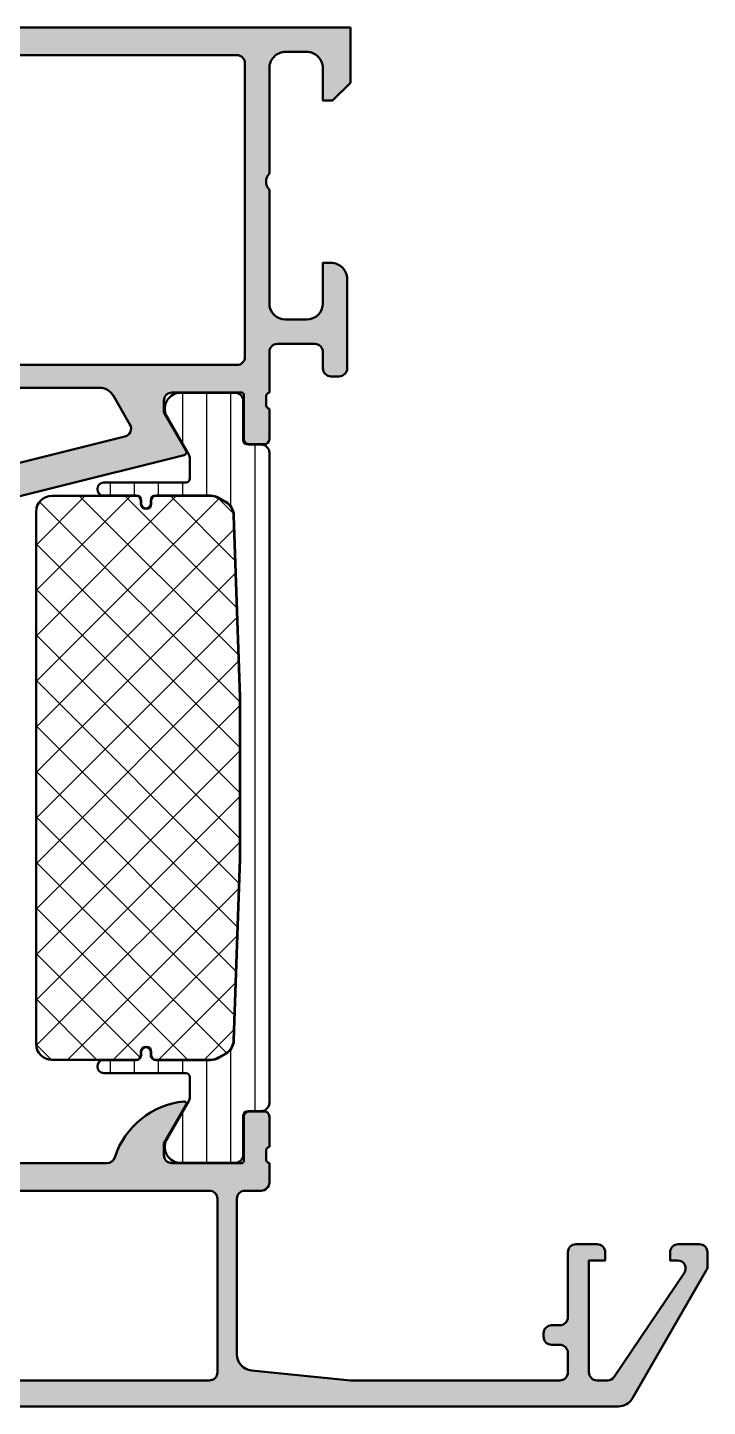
# Model space of a CAD drawing. Extents: x -30 to 68, y 10 to 95.
# Drawn here: x 26.1 to 68, y 10 to 95 of the extents above; entities that cross this region are included whole.
import ezdxf

# ---------------------------------------------------------------- set-up
doc = ezdxf.new("R2010")
doc.units = 0
for name, color, linetype, lineweight in [('0S-Alu contour', 7, 'Continuous', 50), ('0S-Alu hatch', 252, 'Continuous', 25), ('0S-Plastic contour', 254, 'Continuous', 50), ('0S-Plastic hatch', 253, 'Continuous', 25), ('0S-PT contour', 91, 'Continuous', 50), ('0S-PT hatch', 103, 'Continuous', 25)]:
    doc.layers.add(name, color=color, linetype=linetype, lineweight=lineweight)

# ---------------------------------------------------------------- blocks, each defined once
blk = doc.blocks.new('346290__CD747B6B_BD5D_45B5_9A73_BBA1E275E887_')
at = {"layer": '0S-Alu hatch'}
h = blk.add_hatch(color=256, dxfattribs=at)
edge = h.paths.add_edge_path()
edge.add_line((45.9999389562151, 91.59961700631891), (46, 95.00000000000122))
edge.add_line((46, 95.00000000000122), (-28.50006049447922, 94.9995193500689))
edge.add_arc((-28.50014468594779, 93.4996035415375), 1.499915810894293, 89.9967839422801, 180.0032160576674)
edge.add_line((-30.00006049447922, 93.4995193500689), (-30.00006049447922, 90.49951935006891))
edge.add_line((-30.00006049447922, 90.49951935006891), (-28.00006049447921, 90.49951935006891))
edge.add_arc((-28.00019218588429, 90.99965103436794), 0.5001317016370944, 270.0150867496928, 359.9884102004696)
edge.add_line((-27.5000604944792, 90.99954986764727), (-27.50006049447922, 91.49951935006891))
edge.add_line((-27.50006049447922, 91.49951935006891), (-28.50006049447922, 91.49951935006891))
edge.add_line((-28.50006049447922, 91.49951935006891), (-28.50006049447922, 92.4995193500689))
edge.add_ellipse((-27.50016687570022, 92.49962573128991), major_axis=(-0.999893624438082, 0), ratio=1, start_angle=-90.00609584344312, end_angle=0.006095843452101235, ccw=False)
edge.add_line((-27.50006049447922, 93.4995193500689), (-23.50006049447921, 93.4995193500689))
edge.add_ellipse((-23.49993758323882, 92.4996422645947), major_axis=(-0.9998770930287255, 0), ratio=1, start_angle=179.9947053940628, end_angle=270.00704316100075, ccw=False)
edge.add_line((-22.50006049447922, 92.49954986764627), (-22.5000604944792, 91.49951935006891))
edge.add_line((-22.5000604944792, 91.49951935006891), (-23.5000604944792, 91.49951935006891))
edge.add_line((-23.5000604944792, 91.49951935006891), (-23.5000604944792, 90.9995193500689))
edge.add_arc((-22.99994577600802, 90.9996340685401), 0.5001147316284899, 180.0131427528032, 269.9868572472002)
edge.add_line((-23.00006049447921, 90.49951935006894), (-20.2000116663542, 90.49951935006891))
edge.add_arc((-20.2000116663542, 90.9995193500689), 0.5, 270, 450)
edge.add_line((-20.2000116663542, 91.49951935006891), (-20.5000604944792, 91.49951935006891))
edge.add_ellipse((-20.49993551851439, 91.99964432603373), major_axis=(-0.5001249915799117, 0), ratio=1, start_angle=0.014317611649119044, end_angle=89.98568238836452, ccw=False)
edge.add_line((-21.00006049447921, 91.99951935006881), (-21.0000604944792, 92.4995193500689))
edge.add_ellipse((-20.50016351213969, 92.49965287808897), major_axis=(-0.4998970001729134, 0), ratio=1, start_angle=-90.01180738672741, end_angle=0.01530433687241839, ccw=False)
edge.add_line((-20.50006049447917, 92.99954986764703), (-9.20010321908859, 92.99951935006891))
edge.add_ellipse((-9.199811314025993, 92.4998112551315), major_axis=(-0.4997081801957509, 0), ratio=1, start_angle=179.966530607846, end_angle=270.03346939217585, ccw=False)
edge.add_line((-8.700103219088575, 92.49951935006908), (-8.70007270151045, 91.99954986764703))
edge.add_ellipse((-9.20003050512652, 91.9995076712631), major_axis=(-0.499957805396755, 0), ratio=1, start_angle=89.99516424248878, end_angle=180.0048357574281, ccw=False)
edge.add_line((-9.20007270151045, 91.49954986764702), (-9.50012152963545, 91.49951935006891))
edge.add_arc((-9.500262867123439, 90.99972170173474), 0.4997976683185388, 89.98379736007189, 180.0231971805346)
edge.add_line((-10.0000604944792, 90.99951935006897), (-10.0000604944792, 86.49951935006894))
edge.add_arc((-9.50007083093999, 86.49950901360812), 0.4999896636460552, 179.9988155042154, 270.0011844956447)
edge.add_line((-9.50006049447919, 85.9995193500689), (-8.70007270151045, 85.9995193500689))
edge.add_arc((-8.700093022345499, 86.49953967090397), 0.5000203212479823, 270.0023285015334, 359.9976714983276)
edge.add_line((-8.200072701510434, 86.49951935006771), (-8.20007270151045, 88.4995193500689))
edge.add_ellipse((-7.700223043924907, 88.49966968423853), major_axis=(-0.4998496801927024, 0), ratio=1, start_angle=-90.01373504423361, end_angle=0.017232207833387747, ccw=False)
edge.add_line((-7.700103219088589, 88.99951935006891), (-7.20007270151045, 88.99951935006891))
edge.add_arc((-7.200093028747218, 89.49953967699633), 0.5000203273406206, 270.0023292350583, 360.001167715177)
edge.add_line((-6.700072701510443, 89.49954986764791), (-6.70010321908856, 92.49951935006892))
edge.add_ellipse((-6.200123518688414, 92.49957016724689), major_axis=(-0.4999797029826369, 0), ratio=1, start_angle=-90.00582345605739, end_angle=0.00582345611189794, ccw=False)
edge.add_line((-6.200072701510435, 92.99954986764703), (-4.500060494479185, 92.99951935006891))
edge.add_ellipse((-4.499953956199746, 91.49962589020551), major_axis=(-1.499893463647137, 0), ratio=1, start_angle=179.9970959459508, end_angle=270.0040697515667, ccw=False)
edge.add_line((-3.000060494479221, 91.49954986764814), (-3.000060494479214, 65.49941253854547))
edge.add_ellipse((-3.500087204398596, 65.49956133321724), major_axis=(-0.5000267320580533, 0), ratio=1, start_angle=90.01005430752372, end_angle=179.9829502978733, ccw=False)
edge.add_line((-3.499999459322936, 64.99953460885799), (-7.700072701510435, 64.99953460885797))
edge.add_ellipse((-7.699957983039269, 65.49964932732917), major_axis=(-0.5001147316285041, 0), ratio=1, start_angle=0.013142752858698259, end_angle=89.98685724720349, ccw=False)
edge.add_line((-8.200072701510464, 65.49953460885794), (-8.20007270151045, 67.49953460885797))
edge.add_arc((-8.699968028215878, 67.49963928215254), 0.4998953376642202, 359.9880028125888, 450.01199718741)
edge.add_line((-8.700072701510464, 67.99953460885797), (-9.500060494479184, 67.99953460885797))
edge.add_arc((-9.500070706575457, 67.49954482095421), 0.4999897880080324, 89.99882975606629, 180.0011702437148)
edge.add_line((-10.0000604944792, 67.49953460885988), (-10.0000604944792, 63.69954681588922))
edge.add_arc((-9.499976420604668, 63.69963088976376), 0.5000840809417604, 180.009632536539, 269.9903674634257)
edge.add_line((-9.500060494479184, 63.19954681588923), (-2.499999459322964, 63.19954681588922))
edge.add_ellipse((-2.500036411010825, 62.69950986284079), major_axis=(-0.5000369544137485, 0), ratio=1, start_angle=180.0059825937153, end_angle=269.9957659614084, ccw=False)
edge.add_line((-1.999999459322951, 62.6995620746784), (-1.999556954440123, 62.49911117746147))
edge.add_ellipse((-2.078393400983173, 62.23159058546835), major_axis=(-0.2788950563274364, 0), ratio=1, start_angle=178.8354106259004, end_angle=253.5801235805065, ccw=False)
edge.add_line((-1.799555954440124, 62.22592217746997), (-1.799555954440108, 61.77232817746999))
edge.add_ellipse((-2.078424050083256, 61.76666751799293), major_axis=(-0.2789255417371291, 0), ratio=1, start_angle=106.4245945553547, end_angle=181.1628700728853, ccw=False)
edge.add_line((-1.999556954440095, 61.49912417747001), (-1.999556954440123, 59.61911317746147))
edge.add_arc((-1.699556954440112, 59.61911317746148), 0.3000000000000114, 180, 270)
edge.add_line((-1.699556954440112, 59.31911317746147), (-0.7195826353973587, 59.31911317746146))
edge.add_arc((-0.7195826353973587, 59.61911317746147), 0.3000000000000114, 270, 360)
edge.add_line((-0.4195826353973473, 59.61911317746147), (-0.4195826353973473, 62.37911100410762))
edge.add_ellipse((-0.299582635397357, 62.37911100410762), major_axis=(-0.1199999999999903, 0), ratio=1, start_angle=269.99990065165116, end_angle=360, ccw=False)
edge.add_line((-0.2995824273226617, 62.49911100410743), (4.000435416165338, 62.49910354806696))
edge.add_ellipse((4.000450853258527, 61.99911898533751), major_axis=(-0.4999845629677632, 0), ratio=1, start_angle=179.9991052558096, end_angle=270.0017690151924, ccw=False)
edge.add_line((4.500435416165325, 61.99911117746253), (4.500435416165331, 61.29910659982478))
edge.add_line((4.500435416165331, 61.29910659982478), (3.112190787259066, 58.89458847238335))
edge.add_arc((3.236036736045633, 58.83667994464234), 0.1367158243071247, 154.9399071397959, 275.5867734514891)
edge.add_arc((2.762580692078813, 63.67686303497844), 4.999999999999949, 275.586773451492, 342.2389949764135)
edge.add_ellipse((8.000435767053318, 61.99910319717891), major_axis=(-0.5000003508881764, 0), ratio=1, start_angle=270.00004020877486, end_angle=342.23899497641366, ccw=False)
edge.add_line((8.000435416165317, 62.49910354806697), (11.05096871084296, 62.49910354806695))
edge.add_arc((11.05097152947758, 62.99912445844403), 0.5000209103850187, 269.9996770217717, 283.9989856257524)
edge.add_line((11.17192894643876, 62.51395416452204), (35.74101037852976, 68.63971246508027))
edge.add_arc((35.69262601208562, 68.83377161349591), 0.200000000000019, 283.9999962574845, 389.9999122478533)
edge.add_line((35.86583124599871, 68.93377134822116), (34.49996906942461, 71.29952240182674))
edge.add_line((34.49996906942461, 71.29952240182674), (34.49996906942461, 71.99953460885797))
edge.add_ellipse((34.999459840465, 71.9996127712071), major_axis=(-0.4994907771559735, 0), ratio=1, start_angle=-89.99802710034322, end_angle=0.008965876750096413, ccw=False)
edge.add_line((34.99944264120197, 72.49910354806696), (39.29993398398813, 72.49911100492524))
edge.add_ellipse((39.29993419206272, 72.37911100492542), major_axis=(-0.1200000000000002, 0), ratio=1, start_angle=180, end_angle=270.0000993483013, ccw=False)
edge.add_line((39.41993419206273, 72.37911100492542), (39.41993419206273, 69.61955186764705))
edge.add_arc((39.71993419206274, 69.61955186764705), 0.3000000000000114, 180, 270)
edge.add_line((39.71993419206274, 69.31955186764704), (40.69990851110552, 69.31955186764704))
edge.add_arc((40.69990851110552, 69.61955186764703), 0.2999999999999971, 270, 360)
edge.add_line((40.99990851110551, 69.61955186764703), (40.99990851110551, 71.49956286765554))
edge.add_ellipse((41.07877560674868, 71.76710620817849), major_axis=(-0.2789255417371579, 0), ratio=1, start_angle=-1.1628700728862214, end_angle=73.57540544464553, ccw=False)
edge.add_line((40.79990751110551, 71.77276686765555), (40.79990751110551, 72.22636086765554))
edge.add_ellipse((41.07874495764856, 72.23202927565393), major_axis=(-0.2788950563274381, 0), ratio=1, start_angle=-73.58012358050632, end_angle=1.1645893740997053, ccw=False)
edge.add_line((40.99990851110551, 72.49954986764705), (41.00010687536332, 74.99954986764703))
edge.add_ellipse((41.50020139576653, 74.99945534724384), major_axis=(-0.5000945293356271, 0), ratio=1, start_angle=270.0108291930735, end_angle=359.98917080694326, ccw=False)
edge.add_line((41.50010687536334, 75.49954986764705), (43.80042273229692, 75.49954986764703))
edge.add_ellipse((43.80038812773956, 74.9995001232405), major_axis=(-0.5000497456038951, 0), ratio=1, start_angle=180.0043884560907, end_angle=269.99603500430214, ccw=False)
edge.add_line((44.3004378718767, 74.99953842355455), (44.30042261308763, 73.99953842355524))
edge.add_arc((44.8004451360694, 73.999560946537), 0.5000225234890349, 180.0025808273899, 269.9974191726639)
edge.add_line((44.80042261308764, 73.49953842355522), (45.30042267269227, 73.49953842355524))
edge.add_arc((45.30045017754568, 73.99912180399384), 0.499583381195756, 269.9968455475574, 360.0009687573594)
edge.add_line((45.80003355867003, 73.99913025094915), (45.80003355867002, 79.49948883249078))
edge.add_arc((44.80030034392777, 79.4997556033371), 0.999733250335087, 359.9847110779023, 450.0117943199854)
edge.add_line((44.80009454912279, 80.49948883249078), (44.2999267024431, 80.49951935006891))
edge.add_line((44.2999267024431, 80.49951935006891), (44.2999267024431, 77.99951935006891))
edge.add_ellipse((43.29975743586522, 77.99968861662661), major_axis=(-1.000169280901044, 0), ratio=1, start_angle=90.0097034481525, end_angle=179.9903033819906, ccw=False)
edge.add_line((43.29992682165239, 76.99951935006891), (41.99990851110553, 76.99951935006891))
edge.add_ellipse((42.00010133887339, 77.99968165483969), major_axis=(-1.000162323359039, 0), ratio=1, start_angle=0.009297869138720216, end_angle=89.98895357575287, ccw=False)
edge.add_line((40.99993902868363, 77.99951935006894), (40.99993902868364, 84.9995193500689))
edge.add_ellipse((41.52491504399701, 85.49951935006891), major_axis=(-0.7249826319673439, 0), ratio=1, start_angle=-43.604126230005704, end_angle=43.604126230005704, ccw=False)
edge.add_line((40.99993902868364, 85.9995193500689), (40.99990851110551, 92.4995193500689))
edge.add_ellipse((41.99981501026124, 92.49961285423227), major_axis=(-0.9999065035276506, 0), ratio=1, start_angle=-90.00710639662651, end_angle=0.00535789486758631, ccw=False)
edge.add_line((41.99993902868364, 93.49951935006892), (43.29992682165239, 93.4995193500689))
edge.add_ellipse((43.30008400181688, 92.49967664942396), major_axis=(-0.999842712999693, 0), ratio=1, start_angle=179.9909859930412, end_angle=270.0090071767975, ccw=False)
edge.add_line((44.29992670244309, 92.49951935006942), (44.2999267024431, 90.49954986764703))
edge.add_line((44.2999267024431, 90.49954986764703), (44.89996332353685, 90.49951935006891))
edge.add_line((44.89996332353685, 90.49951935006891), (45.9999389562151, 91.59961700631891))
edge = h.paths.add_edge_path()
edge.add_line((38.99983984655475, 74.19967651559625), (-0.9001840906705922, 74.19967651559625))
edge.add_ellipse((-0.9001574106402755, 74.69970319562658), major_axis=(-0.5000266807421169, 0), ratio=1, start_angle=0.0030571432409942645, end_angle=89.99694285686343, ccw=False)
edge.add_line((-1.400184090670606, 74.69967651559627), (-1.400184090670616, 92.7995529194047))
edge.add_ellipse((-0.9003190677961754, 92.79965738625975), major_axis=(-0.4998650337907118, 0), ratio=1, start_angle=-90.01547141567482, end_angle=0.011974252112793238, ccw=False)
edge.add_line((-0.900184090670621, 93.29952240182672), (38.99990088171099, 93.29955291940486))
edge.add_ellipse((39.00001017422722, 92.79966221192109), major_axis=(-0.4998907194312373, 0), ratio=1, start_angle=179.9874732622198, end_angle=270.0125267377815, ccw=False)
edge.add_line((39.49990088171098, 92.79955291940485), (39.49990088171098, 74.69967651559674))
edge.add_ellipse((38.99984732756349, 74.69973007255584), major_axis=(-0.5000535570155396, 0), ratio=1, start_angle=89.99914283136059, end_angle=179.9938634818548, ccw=False)
edge = h.paths.add_edge_path()
edge.add_ellipse((31.97819796478487, 70.2780679185863), major_axis=(-0.4999953004298661, 0), ratio=1, start_angle=103.99922321442028, end_angle=210.0003937331823, ccw=False)
edge.add_line((32.09915119833086, 69.79292297555719), (10.92794472402666, 64.51435089303766))
edge.add_ellipse((10.80700625715038, 64.99923846103921), major_axis=(-0.4997419998087467, 0), ratio=1, start_angle=89.9970668428852, end_angle=104.0047187884181, ccw=False)
edge.add_line((10.80698067373369, 64.49949646188531), (0.099915091458314, 64.49949646188531))
edge.add_ellipse((0.1001175221340702, 65.99969889256109), major_axis=(-1.50020244433332, 0), ratio=1, start_angle=0.007731238869496337, end_angle=89.9922687611637, ccw=False)
edge.add_line((-1.4000849085417, 65.9994964618853), (-1.400084908541685, 72.29923248483495))
edge.add_ellipse((-0.900092057022519, 72.29923963331537), major_axis=(-0.4999928515702684, 0), ratio=1, start_angle=-90.00081916727481, end_angle=0.0008191672279167506, ccw=False)
edge.add_line((-0.9000849085416863, 72.79923248483453), (30.52259785360431, 72.79923248483453))
edge.add_ellipse((30.52259976074592, 71.79923158225722), major_axis=(-1.00000090257913, 0), ratio=1, start_angle=210.0000298569346, end_angle=270.0001092710665, ccw=False)
edge.add_line((31.38862568563555, 72.29923248483453), (32.41120487875079, 70.52806854440485))
at = {"layer": '0S-Alu contour', "color": 7}
for points in [[(45.9999389562151, 91.59961700631891), (46, 95.00000000000122), (-28.50006049447922, 94.9995193500689)], [(-0.900184090670621, 93.29952240182672), (38.99990088171099, 93.29955291940486)], [(39.49990088171098, 92.79955291940485), (39.49990088171098, 74.69967651559674)], [(41.99993902868364, 93.49951935006892), (43.29992682165239, 93.4995193500689)], [(40.99993902868364, 85.9995193500689), (40.99990851110551, 92.4995193500689)], [(44.29992670244309, 92.49951935006942), (44.2999267024431, 90.49954986764703), (44.89996332353685, 90.49951935006891), (45.9999389562151, 91.59961700631891)], [(40.99993902868363, 77.99951935006894), (40.99993902868364, 84.9995193500689)], [(44.80009454912279, 80.49948883249078), (44.2999267024431, 80.49951935006891), (44.2999267024431, 77.99951935006891)], [(45.80003355867003, 73.99913025094915), (45.80003355867002, 79.49948883249078)], [(43.29992682165239, 76.99951935006891), (41.99990851110553, 76.99951935006891)], [(40.99990851110551, 72.49954986764705), (41.00010687536332, 74.99954986764703)], [(41.50010687536334, 75.49954986764705), (43.80042273229692, 75.49954986764703)], [(44.3004378718767, 74.99953842355455), (44.30042261308763, 73.99953842355524)], [(38.99983984655475, 74.19967651559625), (-0.9001840906705922, 74.19967651559625)], [(44.80042261308764, 73.49953842355522), (45.30042267269227, 73.49953842355524)], [(-0.9000849085416863, 72.79923248483453), (30.52259785360431, 72.79923248483453)], [(31.38862568563555, 72.29923248483453), (32.41120487875079, 70.52806854440485)], [(34.99944264120197, 72.49910354806696), (39.29993398398813, 72.49911100492524)], [(39.41993419206273, 72.37911100492542), (39.41993419206273, 69.61955186764705)], [(35.86583124599871, 68.93377134822116), (34.49996906942461, 71.29952240182674), (34.49996906942461, 71.99953460885797)], [(40.79990751110551, 71.77276686765555), (40.79990751110551, 72.22636086765554)], [(40.99990851110551, 69.61955186764703), (40.99990851110551, 71.49956286765554)], [(32.09915119833086, 69.79292297555719), (10.92794472402666, 64.51435089303766)], [(39.71993419206274, 69.31955186764704), (40.69990851110552, 69.31955186764704)], [(11.17192894643876, 62.51395416452204), (35.74101037852976, 68.63971246508027)]]:
    blk.add_lwpolyline(points, dxfattribs=at)
at = {"layer": '0S-Alu contour', "color": 7, "extrusion": (0, 0, -1)}
for centre, radius, start, end in [((-39.00001017422722, 92.79966221192109), 0.4998907194312373, 89.98747326221851, 180.0125267377803), ((-41.99981501026124, 92.49961285423227), 0.9999065035276506, 359.9946421051324, 90.00710639662648), ((-43.30008400181688, 92.49967664942396), 0.999842712999693, 89.99099282320248, 180.009014006959), ((-41.52491504399701, 85.49951935006891), 0.7249826319673439, 316.3958737699943, 43.60412623000573), ((-42.00010133887339, 77.99968165483969), 1.000162323359039, 270.0110464242471, 359.9907021308613), ((-43.29975743586522, 77.99968861662661), 1.000169280901044, 180.0096966180094, 269.9902965518475), ((-41.50020139576653, 74.99945534724384), 0.5000945293356271, 0.0108291930567097, 89.98917080692647), ((-43.80038812773956, 74.9995001232405), 0.5000497456038951, 90.00396499569784, 179.9956115439093), ((-38.99984732756349, 74.69973007255584), 0.5000535570155396, 180.0061365181453, 270.0008571686395), ((-30.52259976074592, 71.79923158225722), 1.00000090257913, 89.99989072893351, 149.9999701430654), ((-34.999459840465, 71.9996127712071), 0.4994907771559735, 359.9910341232499, 89.99802710034326), ((-39.29993419206272, 72.37911100492542), 0.1200000000000002, 89.99990065169867, 180), ((-41.07874495764856, 72.23202927565393), 0.2788950563274381, 358.8354106259003, 73.58012358050647), ((-41.07877560674868, 71.76710620817849), 0.2789255417371579, 286.4245945553545, 1.162870072886224), ((-31.97819796478487, 70.2780679185863), 0.4999953004298661, 149.9996062668177, 256.0007767855797)]:
    blk.add_arc(centre, radius, start, end, dxfattribs=at)
at = {"layer": '0S-Alu contour', "color": 7}
for centre, radius, start, end in [((44.80030034392777, 79.4997556033371), 0.999733250335087, 359.9847110779023, 90.01179431998547), ((44.8004451360694, 73.999560946537), 0.5000225234890349, 180.0025808273899, 269.9974191726639), ((45.30045017754568, 73.99912180399384), 0.499583381195756, 269.9968455475574, 0.0009687573593748), ((35.69262601208562, 68.83377161349591), 0.200000000000019, 283.9999962574845, 29.99991224785334), ((39.71993419206274, 69.61955186764705), 0.3000000000000114, 180, 270), ((40.69990851110552, 69.61955186764703), 0.2999999999999971, 270, 0)]:
    blk.add_arc(centre, radius, start, end, dxfattribs=at)
blk = doc.blocks.new('357030__1D7EA560_1CFF_4A0E_B555_128E01768698_')
at = {"layer": '0S-Alu hatch'}
h = blk.add_hatch(color=256, dxfattribs=at)
edge = h.paths.add_edge_path()
edge.add_ellipse((-1.499999999999957, 17.40000000000117), major_axis=(-0.4999999999999858, 0), ratio=1, start_angle=90.00000000000159, end_angle=180, ccw=False)
edge.add_line((-1.499999999999943, 16.90000000000118), (-2.29999999999994, 16.90000000000118))
edge.add_arc((-2.299999999999954, 16.40000000000118), 0.5, 89.99999999999837, 180)
edge.add_line((-2.799999999999954, 16.40000000000118), (-2.799999999999954, 16.00000000000116))
edge.add_arc((-2.299999999999968, 16.00000000000116), 0.4999999999999858, 180, 269.9999999999984)
edge.add_line((-2.299999999999982, 15.50000000000117), (7.999999999999992, 15.50000000000118))
edge.add_ellipse((8.000000000000028, 15.00000000000118), major_axis=(-0.5000000000000036, 0), ratio=1, start_angle=180, end_angle=270.0000000000041, ccw=False)
edge.add_line((8.50000000000003, 15.00000000000118), (8.500000000000028, 11.50000000000119))
edge.add_line((8.500000000000028, 11.50000000000119), (7.500000000000028, 11.5000000000012))
edge.add_arc((7.500000000000028, 11.00000000000121), 0.4999999999999876, 90, 180)
edge.add_line((7.00000000000004, 11.00000000000121), (7.000000000000028, 10.5000000000012))
edge.add_arc((7.5, 10.50000000000118), 0.4999999999999716, 180, 269.9999999999968)
edge.add_line((7.499999999999971, 10.00000000000121), (62.51516230869379, 10.00000000000118))
edge.add_arc((62.51516230869379, 11.00000000000117), 0.9999999999999928, 270, 330.0000000000002)
edge.add_line((63.38118771247822, 10.50000000000118), (67.93301270189221, 18.38399214882798))
edge.add_arc((67.4999999999997, 18.63399214882808), 0.5000000000002983, 330.000000000007, 360)
edge.add_line((68, 18.63399214882808), (68.00000000000003, 19.50001755261261))
edge.add_arc((67.49988893498801, 19.49990648760052), 0.5001110773447185, 0.0127242862475983, 89.98727571377123)
edge.add_line((67.50000000000006, 20.00001755261255), (66.19999976158144, 20.00002518200709))
edge.add_arc((66.20012636111603, 19.49989858247255), 0.5001266155579276, 90.01450356544221, 179.985496434536)
edge.add_line((65.69999976158148, 19.50002518200733), (65.69999999999996, 19.00002518200709))
edge.add_line((65.69999999999996, 19.00002518200709), (66.15963058617086, 19.00002768697197))
edge.add_ellipse((66.15963331086046, 18.50002768697939), major_axis=(-0.4999999999999988, 0), ratio=1, start_angle=145.9999999999972, end_angle=270.00031222642843, ccw=False)
edge.add_line((66.57415209713795, 18.22043123524399), (62.25727891424387, 11.82040354826576))
edge.add_ellipse((61.84276012796631, 12.10000000000118), major_axis=(-0.5000000000000491, 0), ratio=1, start_angle=89.9999999999983, end_angle=145.9999999999986, ccw=False)
edge.add_line((61.8427601279663, 11.60000000000112), (61.19999952316288, 11.60000000000117))
edge.add_ellipse((61.19999952316288, 12.10000000000122), major_axis=(-0.5000000000000498, 0), ratio=1, start_angle=0, end_angle=90.0000000000008, ccw=False)
edge.add_line((60.69999952316283, 12.10000000000122), (60.69999952316294, 19.00003281140163))
edge.add_line((60.69999952316294, 19.00003281140163), (61.70000000000005, 19.00003281140162))
edge.add_line((61.70000000000005, 19.00003281140162), (61.69999952316283, 19.5000328114016))
edge.add_arc((61.20001632405638, 19.50004961229518), 0.499983199388732, 359.9980746948052, 450.0019253052711)
edge.add_line((61.19999952316288, 20.00003281140164), (59.8999944368999, 20.00001958706603))
edge.add_arc((59.89999952316289, 19.50001958709188), 0.5000000000000135, 90.00058284280537, 180)
edge.add_line((59.39999952316288, 19.50001958709188), (59.39999952316288, 15.50003223253939))
edge.add_ellipse((58.89999952316292, 15.50003223253943), major_axis=(-0.4999999999999503, 0), ratio=1, start_angle=89.9917698571349, end_angle=180, ccw=False)
edge.add_line((58.89992770161772, 15.00003223769781), (58.40007134470806, 15.00010407741864))
edge.add_arc((58.39999952316293, 14.50010408257686), 0.5000000000001174, 89.9917698571431, 180)
edge.add_line((57.89999952316282, 14.50010408257686), (57.89999952316296, 14.30003457070877))
edge.add_arc((58.39999952316289, 14.30003457070872), 0.499999999999929, 180, 269.9999999999951)
edge.add_line((58.39999952316285, 13.80003457070879), (58.89999952316284, 13.8000345707088))
edge.add_ellipse((58.89999952316287, 13.3000345707088), major_axis=(-0.5, 0), ratio=1, start_angle=180, end_angle=270.00000000000324, ccw=False)
edge.add_line((59.39999952316288, 13.3000345707088), (59.39999952316279, 12.10000000000118))
edge.add_ellipse((58.89999952316276, 12.10000000000116), major_axis=(-0.5000000000000285, 0), ratio=1, start_angle=90.00000000000318, end_angle=180, ccw=False)
edge.add_line((58.89999952316279, 11.60000000000113), (45.99999999999996, 11.60000000000114))
edge.add_line((45.99999999999996, 11.60000000000114), (39.90049628097907, 12.20995037190325))
edge.add_ellipse((40.00000000000006, 13.20498756211327), major_axis=(-1.000000000000025, 0), ratio=1, start_angle=0, end_angle=84.28940686250121, ccw=False)
edge.add_line((39.00000000000004, 13.20498756211327), (39.00000000000006, 22.80000000000108))
edge.add_ellipse((39.50000000000008, 22.80000000000111), major_axis=(-0.5000000000000214, 0), ratio=1, start_angle=270.00000000000244, end_angle=360, ccw=False)
edge.add_line((39.50000000000006, 23.30000000000113), (40.50000000000006, 23.30000000000115))
edge.add_arc((40.50000000000006, 23.80000000000114), 0.4999999999999894, 269.9999999999992, 360)
edge.add_line((41.00000000000005, 23.80000000000114), (41.00000000000005, 25.00000000000123))
edge.add_ellipse((41.07883644654314, 25.26752059199437), major_axis=(-0.2788950563274547, 0), ratio=1, start_angle=-1.1645893741040823, end_angle=73.58012358050149, ccw=False)
edge.add_line((40.79999900000006, 25.27318899999277), (40.79999900000004, 25.72678299999271))
edge.add_ellipse((41.07886709564323, 25.73244365946978), major_axis=(-0.2789255417371719, 0), ratio=1, start_angle=-73.5754054446449, end_angle=1.1628700728869035, ccw=False)
edge.add_line((41.00000000000005, 25.99998699999274), (41.00000000000008, 27.87999800000123))
edge.add_arc((40.70000000000004, 27.8799980000012), 0.3000000000000398, 0, 90.00000000000543)
edge.add_line((40.70000000000002, 28.17999800000124), (39.72002568095723, 28.17999800000124))
edge.add_arc((39.72002568095727, 27.8799980000013), 0.2999999999999439, 90.0000000000068, 180)
edge.add_line((39.42002568095733, 27.8799980000013), (39.42002568095728, 25.12000000000123))
edge.add_ellipse((39.30002568095723, 25.12000000000123), major_axis=(-0.1200000000000543, 0), ratio=1, start_angle=89.9999999999967, end_angle=180, ccw=False)
edge.add_line((39.30002568095722, 25.00000000000118), (35.00000000000008, 25.00000000000119))
edge.add_ellipse((35.00000000000005, 25.5000000000012), major_axis=(-0.5000000000000071, 0), ratio=1, start_angle=0, end_angle=90.00000000000318, ccw=False)
edge.add_line((34.50000000000005, 25.5000000000012), (34.50000000000005, 26.20000000000118))
edge.add_line((34.50000000000005, 26.20000000000118), (35.88149545762244, 28.59282032302874))
edge.add_arc((35.76188021535177, 28.66188021535288), 0.1381197846482956, 330.0000000000015, 455.6225775507983)
edge.add_arc((36.23822324117396, 23.8233911381537), 4.99999999999968, 95.62257755079499, 162.2515836439312)
edge.add_ellipse((31.00000000000013, 25.5000000000015), major_axis=(-0.5000000000003353, 0), ratio=1, start_angle=89.99999999998619, end_angle=162.251583643919, ccw=False)
edge.add_line((31.00000000000001, 25.00000000000117), (8.000000000000062, 25.00000000000118))
edge.add_ellipse((8.000000000000036, 25.50000000000145), major_axis=(-0.50000000000027, 0), ratio=1, start_angle=17.748416356074074, end_angle=90.00000000000318, ccw=False)
edge.add_arc((2.761776758826215, 23.82339113815362), 4.999999999999748, 17.74841635606982, 84.3774224492059)
edge.add_arc((3.238119784648347, 28.66188021535288), 0.1381197846482941, 84.37742244920972, 209.9999999999935)
edge.add_line((3.11850454237768, 28.59282032302875), (4.500000000000056, 26.20000000000116))
edge.add_line((4.500000000000056, 26.20000000000116), (4.500000000000063, 25.50000000000118))
edge.add_ellipse((4.000000000000035, 25.5000000000012), major_axis=(-0.5000000000000285, 0), ratio=1, start_angle=89.9999999999975, end_angle=180, ccw=False)
edge.add_line((4.000000000000014, 25.00000000000117), (-0.3000256809571908, 25.00000000000118))
edge.add_ellipse((-0.3000256809571766, 25.12000000000121), major_axis=(-0.1200000000000259, 0), ratio=1, start_angle=0, end_angle=89.99999999999329, ccw=False)
edge.add_line((-0.4200256809572025, 25.12000000000121), (-0.4200256809572096, 27.87999800000118))
edge.add_arc((-0.7200256809572068, 27.87999800000119), 0.2999999999999971, 0, 90)
edge.add_line((-0.7200256809572068, 28.17999800000118), (-1.69999999999996, 28.17999800000119))
edge.add_arc((-1.699999999999974, 27.87999800000117), 0.3000000000000256, 89.99999999999729, 180)
edge.add_line((-2, 27.87999800000117), (-1.999999999999985, 25.99998699999267))
edge.add_ellipse((-2.078867095643119, 25.73244365946975), major_axis=(-0.2789255417371206, 0), ratio=1, start_angle=178.8371299271148, end_angle=253.5754054446509, ccw=False)
edge.add_line((-1.799998999999979, 25.7267829999927), (-1.799998999999999, 25.27318899999264))
edge.add_ellipse((-2.078836446543036, 25.26752059199429), major_axis=(-0.2788950563274231, 0), ratio=1, start_angle=106.4198764194885, end_angle=181.1645893740925, ccw=False)
edge.add_line((-2.000000000000013, 25.00000000000118), (-2.299999999999982, 25.00000000000118))
edge.add_arc((-2.299999999999997, 24.50000000000119), 0.4999999999999929, 89.99999999999837, 180)
edge.add_line((-2.79999999999999, 24.50000000000119), (-2.799999999999968, 23.80000000000122))
edge.add_arc((-2.299999999999926, 23.80000000000123), 0.5000000000000427, 180, 270)
edge.add_line((-2.299999999999926, 23.30000000000119), (-1.499999999999943, 23.30000000000119))
edge.add_ellipse((-1.499999999999914, 22.80000000000122), major_axis=(-0.499999999999961, 0), ratio=1, start_angle=180, end_angle=270.00000000000324, ccw=False)
edge.add_line((-0.9999999999999538, 22.80000000000122), (-0.9999999999999715, 17.40000000000118))
edge = h.paths.add_edge_path()
edge.add_ellipse((0.7000000000000455, 17.40000000000118), major_axis=(-0.5, 0), ratio=1, start_angle=0, end_angle=90, ccw=False)
edge.add_line((0.2000000000000455, 17.40000000000117), (0.2000000000000455, 22.80000000000118))
edge.add_ellipse((0.7000000000000455, 22.80000000000118), major_axis=(-0.5, 0), ratio=1, start_angle=270, end_angle=360, ccw=False)
edge.add_line((0.7000000000000455, 23.30000000000118), (37.30000000000001, 23.30000000000118))
edge.add_ellipse((37.30000000000002, 22.80000000000116), major_axis=(-0.5000000000000214, 0), ratio=1, start_angle=180, end_angle=270.0000000000008, ccw=False)
edge.add_line((37.80000000000004, 22.80000000000117), (37.80000000000007, 12.10000000000121))
edge.add_ellipse((37.30000000000004, 12.10000000000121), major_axis=(-0.5000000000000285, 0), ratio=1, start_angle=89.9999999999967, end_angle=180, ccw=False)
edge.add_line((37.30000000000001, 11.60000000000118), (10.40000000000002, 11.60000000000118))
edge.add_ellipse((10.40000000000004, 12.10000000000117), major_axis=(-0.4999999999999929, 0), ratio=1, start_angle=0, end_angle=89.9999999999975, ccw=False)
edge.add_line((9.900000000000048, 12.10000000000119), (9.900000000000018, 15.40000000000119))
edge.add_arc((8.400000000000027, 15.40000000000119), 1.499999999999992, 0, 89.99999999999973)
edge.add_line((8.400000000000034, 16.90000000000118), (0.7000000000000455, 16.90000000000118))
at = {"layer": '0S-Alu contour', "color": 7}
for points in [[(34.50000000000005, 25.5000000000012), (34.50000000000005, 26.20000000000118), (35.88149545762244, 28.59282032302874)], [(40.70000000000002, 28.17999800000124), (39.72002568095723, 28.17999800000124)], [(39.42002568095733, 27.8799980000013), (39.42002568095728, 25.12000000000123)], [(41.00000000000005, 25.99998699999274), (41.00000000000008, 27.87999800000123)], [(40.79999900000006, 25.27318899999277), (40.79999900000004, 25.72678299999271)], [(31.00000000000001, 25.00000000000117), (8.000000000000062, 25.00000000000118)], [(39.30002568095722, 25.00000000000118), (35.00000000000008, 25.00000000000119)], [(41.00000000000005, 23.80000000000114), (41.00000000000005, 25.00000000000123)], [(0.7000000000000455, 23.30000000000118), (37.30000000000001, 23.30000000000118)], [(39.50000000000006, 23.30000000000113), (40.50000000000006, 23.30000000000115)], [(37.80000000000004, 22.80000000000117), (37.80000000000007, 12.10000000000121)], [(39.00000000000004, 13.20498756211327), (39.00000000000006, 22.80000000000108)], [(61.19999952316288, 20.00003281140164), (59.8999944368999, 20.00001958706603)], [(67.50000000000006, 20.00001755261255), (66.19999976158144, 20.00002518200709)], [(59.39999952316288, 19.50001958709188), (59.39999952316288, 15.50003223253939)], [(60.69999952316283, 12.10000000000122), (60.69999952316294, 19.00003281140163), (61.70000000000005, 19.00003281140162), (61.69999952316283, 19.5000328114016)], [(65.69999976158148, 19.50002518200733), (65.69999999999996, 19.00002518200709), (66.15963058617086, 19.00002768697197)], [(68, 18.63399214882808), (68.00000000000003, 19.50001755261261)], [(66.57415209713795, 18.22043123524399), (62.25727891424387, 11.82040354826576)], [(63.38118771247822, 10.50000000000118), (67.93301270189221, 18.38399214882798)], [(57.89999952316282, 14.50010408257686), (57.89999952316296, 14.30003457070877)], [(58.89992770161772, 15.00003223769781), (58.40007134470806, 15.00010407741864)], [(58.39999952316285, 13.80003457070879), (58.89999952316284, 13.8000345707088)], [(59.39999952316288, 13.3000345707088), (59.39999952316279, 12.10000000000118)], [(58.89999952316279, 11.60000000000113), (45.99999999999996, 11.60000000000114), (39.90049628097907, 12.20995037190325)], [(37.30000000000001, 11.60000000000118), (10.40000000000002, 11.60000000000118)], [(61.8427601279663, 11.60000000000112), (61.19999952316288, 11.60000000000117)], [(7.499999999999971, 10.00000000000121), (62.51516230869379, 10.00000000000118)]]:
    blk.add_lwpolyline(points, dxfattribs=at)
for centre, radius, start, end in [((36.23822324117396, 23.8233911381537), 4.99999999999968, 95.62257755079499, 162.2515836439312), ((35.76188021535177, 28.66188021535288), 0.1381197846482956, 330.0000000000015, 95.62257755079835), ((39.72002568095727, 27.8799980000013), 0.2999999999999439, 90.0000000000068, 180), ((40.70000000000004, 27.8799980000012), 0.3000000000000398, 0, 90.00000000000543), ((40.50000000000006, 23.80000000000114), 0.4999999999999894, 269.9999999999992, 0), ((59.89999952316289, 19.50001958709188), 0.5000000000000135, 90.00058284280537, 180), ((61.20001632405638, 19.50004961229518), 0.499983199388732, 359.9980746948052, 90.0019253052711), ((66.20012636111603, 19.49989858247255), 0.5001266155579276, 90.01450356544221, 179.985496434536), ((67.49988893498801, 19.49990648760052), 0.5001110773447185, 0.0127242862475983, 89.98727571377123), ((67.4999999999997, 18.63399214882808), 0.5000000000002983, 330.000000000007, 0), ((58.39999952316293, 14.50010408257686), 0.5000000000001174, 89.9917698571431, 180), ((58.39999952316289, 14.30003457070872), 0.499999999999929, 180, 269.9999999999951), ((62.51516230869379, 11.00000000000117), 0.9999999999999928, 270, 330.0000000000002)]:
    blk.add_arc(centre, radius, start, end, dxfattribs=at)
at = {"layer": '0S-Alu contour', "color": 7, "extrusion": (0, 0, -1)}
for centre, radius, start, end in [((-41.07886709564323, 25.73244365946978), 0.2789255417371719, 358.8371299271131, 73.57540544464499), ((-31.00000000000013, 25.5000000000015), 0.5000000000003353, 197.7484163560811, 270.0000000000138), ((-35.00000000000005, 25.5000000000012), 0.5000000000000071, 269.9999999999968, 0), ((-39.30002568095723, 25.12000000000123), 0.1200000000000543, 180, 270.0000000000033), ((-41.07883644654314, 25.26752059199437), 0.2788950563274547, 286.4198764194985, 1.164589374104122), ((-37.30000000000002, 22.80000000000116), 0.5000000000000214, 89.9999999999992, 180), ((-39.50000000000008, 22.80000000000111), 0.5000000000000214, 0, 89.99999999999756), ((-66.15963331086046, 18.50002768697939), 0.4999999999999988, 89.99968777357157, 214.0000000000028), ((-58.89999952316292, 15.50003223253943), 0.4999999999999503, 180, 270.0082301428651), ((-58.89999952316287, 13.3000345707088), 0.5, 89.99999999999675, 180), ((-40.00000000000006, 13.20498756211327), 1.000000000000025, 275.7105931374988, 0), ((-37.30000000000004, 12.10000000000121), 0.5000000000000285, 180, 270.0000000000033), ((-58.89999952316276, 12.10000000000116), 0.5000000000000285, 180, 269.9999999999968), ((-61.19999952316288, 12.10000000000122), 0.5000000000000498, 269.9999999999992, 0), ((-61.84276012796631, 12.10000000000118), 0.5000000000000491, 214.0000000000015, 270.0000000000017)]:
    blk.add_arc(centre, radius, start, end, dxfattribs=at)
blk = doc.blocks.new('284043__E66CD780_C981_4CE2_A1F3_52509D0B0277___E7DC0898_917B_49E6_A526_FB17D0454568_')
at = {"layer": '0S-Plastic hatch'}
h = blk.add_hatch(dxfattribs=at)
h.set_pattern_fill('ANSI31', color=256, scale=0.4680000000000001, angle=45, style=0)
h.set_pattern_definition([(90, (0, 0), (-1.4859, 0), [])])
edge = h.paths.add_edge_path()
edge.add_line((39.68966598775747, 28.20999700000125), (40.50000000000001, 28.20999700000125))
edge.add_arc((40.5, 28.70999700000125), 0.4999999999999965, 270.0000000000008, 360)
edge.add_line((41, 28.70999700000125), (41, 68.79000300000125))
edge.add_arc((40.50000000000001, 68.79000300000125), 0.4999999999999858, 0, 90.00000000000081)
edge.add_line((40.5, 69.29000300000124), (39.68966598775747, 69.29000300000126))
edge.add_ellipse((39.68966598775747, 69.59000300000125), major_axis=(-0.2999999999999829, 0), ratio=1, start_angle=0, end_angle=90, ccw=False)
edge.add_line((39.38966598775748, 69.59000300000125), (39.39000061706368, 71.99000138293756))
edge.add_arc((38.89000463962508, 71.99000402256263), 0.4999959774455762, 359.9996975182267, 450.0003024811866)
edge.add_line((38.890002, 72.49000000000123), (35.41346050190053, 72.49000000000126))
edge.add_arc((35.55577115089189, 71.5001819252784), 0.9999960709244884, 98.18160805189974, 212.7270160998407)
edge.add_line((34.71451850190053, 70.95954700000124), (36.03303535485918, 68.67580850701123))
edge.add_ellipse((35.60002263812886, 68.4258085327117), major_axis=(-0.4999999999999406, 0), ratio=1, start_angle=180.0011750555892, end_angle=209.9999965993448, ccw=False)
edge.add_line((36.10002263802364, 68.42581878700616), (36.09999999998257, 67.20000000000122))
edge.add_ellipse((35.84999999998264, 67.20000000000121), major_axis=(-0.2499999999999289, 0), ratio=1, start_angle=90.00000000000159, end_angle=180, ccw=False)
edge.add_line((35.84999999998265, 66.95000000000128), (30.7999999999826, 66.9500000000013))
edge.add_arc((30.7999999999826, 66.55000000000128), 0.4000000000000199, 90, 270)
edge.add_line((30.7999999999826, 66.15000000000126), (32.7999999999826, 66.15000000000126))
edge.add_ellipse((32.79999999998259, 65.85000000000132), major_axis=(-0.2999999999999403, 0), ratio=1, start_angle=180, end_angle=269.99999999999864, ccw=False)
edge.add_line((33.09999999998253, 65.8500000000013), (33.09999999998258, 65.65000000000127))
edge.add_arc((33.39999999998255, 65.65000000000127), 0.2999999999999758, 180, 360)
edge.add_line((33.69999999998253, 65.65000000000127), (33.69999999998263, 65.85000000000127))
edge.add_ellipse((33.99999999998263, 65.85000000000127), major_axis=(-0.3000000000000043, 0), ratio=1, start_angle=270.0000000000054, end_angle=360, ccw=False)
edge.add_line((33.99999999998261, 66.15000000000128), (37.38179306875185, 66.15000000000079))
edge.add_ellipse((37.38179306875186, 65.15000000000083), major_axis=(-0.9999999999999573, 0), ratio=1, start_angle=239.9999999995525, end_angle=270.0000000000008, ccw=False)
edge.add_line((37.88179306875861, 66.01602540378133), (38.31954447504786, 65.7632895115175))
edge.add_ellipse((37.81954447504105, 64.89726410773697), major_axis=(-1.000000000000006, 0), ratio=1, start_angle=181.9517629630161, end_angle=239.9999999995494, ccw=False)
edge.add_line((38.81896432959474, 64.9313222099137), (39.2, 53.75000000000133))
edge.add_line((39.2, 53.75000000000133), (39.2, 43.75000000000122))
edge.add_line((39.2, 43.75000000000122), (38.81896030774426, 32.5685597706758))
edge.add_ellipse((37.81954448215809, 32.60273589637451), major_axis=(-0.999999999999936, 0), ratio=1, start_angle=120.00000000046651, end_angle=178.0414708482945, ccw=False)
edge.add_line((38.31954448216511, 31.7367104925942), (37.8817930687585, 31.48397459622096))
edge.add_ellipse((37.38179306875054, 32.35000000000069), major_axis=(-0.9999999999998983, 0), ratio=1, start_angle=90.0000000000008, end_angle=120.0000000005299, ccw=False)
edge.add_line((37.38179306875056, 31.3500000000008), (33.99999999998263, 31.35000000000126))
edge.add_ellipse((33.99999999998263, 31.6500000000013), major_axis=(-0.3000000000000327, 0), ratio=1, start_angle=0, end_angle=90.00000000000142, ccw=False)
edge.add_line((33.6999999999826, 31.6500000000013), (33.69999999998255, 31.85000000000126))
edge.add_arc((33.39999999998257, 31.85000000000126), 0.2999999999999758, 0, 180)
edge.add_line((33.0999999999826, 31.85000000000127), (33.09999999998254, 31.65000000000123))
edge.add_ellipse((32.79999999998258, 31.65000000000122), major_axis=(-0.2999999999999616, 0), ratio=1, start_angle=90.00000000000142, end_angle=180, ccw=False)
edge.add_line((32.79999999998259, 31.35000000000126), (30.79999999998261, 31.35000000000126))
edge.add_arc((30.79999999998261, 30.95000000000126), 0.4000000000000057, 90, 270)
edge.add_line((30.79999999998261, 30.55000000000125), (35.84999999998266, 30.55000000000125))
edge.add_ellipse((35.84999999998266, 30.30000000000134), major_axis=(-0.2499999999999147, 0), ratio=1, start_angle=180, end_angle=270, ccw=False)
edge.add_line((36.09999999998257, 30.30000000000134), (36.10002263802364, 29.07418121299716))
edge.add_ellipse((35.60002263812878, 29.07419146729082), major_axis=(-0.5000000000000115, 0), ratio=1, start_angle=150.000003400655, end_angle=179.9988249444108, ccw=False)
edge.add_line((36.03303535485917, 28.82419149299126), (34.71451850190053, 26.54045300000126))
edge.add_arc((35.55577115089187, 25.9998180747241), 0.9999960709244758, 147.272983900159, 261.8183919481006)
edge.add_line((35.41346050190052, 25.01000000000126), (38.89000200000001, 25.01000000000125))
edge.add_arc((38.89000463962509, 25.50999597743986), 0.4999959774455762, 269.9996975188133, 360.0003024817733)
edge.add_line((39.3900006170637, 25.50999861707006), (39.38966598775748, 27.90999700000125))
edge.add_ellipse((39.68966598775747, 27.90999700000126), major_axis=(-0.29999999999999, 0), ratio=1, start_angle=270, end_angle=360, ccw=False)
at = {"layer": '0S-Plastic contour', "color": 7}
for points in [[(38.890002, 72.49000000000123), (35.41346050190053, 72.49000000000126)], [(39.38966598775748, 69.59000300000125), (39.39000061706368, 71.99000138293756)], [(34.71451850190053, 70.95954700000124), (36.03303535485918, 68.67580850701123)], [(40.5, 69.29000300000124), (39.68966598775747, 69.29000300000126)], [(36.10002263802364, 68.42581878700616), (36.09999999998257, 67.20000000000122)], [(41, 28.70999700000125), (41, 68.79000300000125)], [(35.84999999998265, 66.95000000000128), (30.7999999999826, 66.9500000000013)], [(30.7999999999826, 66.15000000000126), (32.7999999999826, 66.15000000000126)], [(33.09999999998253, 65.8500000000013), (33.09999999998258, 65.65000000000127)], [(33.69999999998253, 65.65000000000127), (33.69999999998263, 65.85000000000127)], [(33.99999999998261, 66.15000000000128), (37.38179306875185, 66.15000000000079)], [(37.88179306875861, 66.01602540378133), (38.31954447504786, 65.7632895115175)], [(38.81896432959474, 64.9313222099137), (39.2, 53.75000000000133), (39.2, 43.75000000000122), (38.81896030774426, 32.5685597706758)], [(33.0999999999826, 31.85000000000127), (33.09999999998254, 31.65000000000123)], [(33.6999999999826, 31.6500000000013), (33.69999999998255, 31.85000000000126)], [(38.31954448216511, 31.7367104925942), (37.8817930687585, 31.48397459622096)], [(32.79999999998259, 31.35000000000126), (30.79999999998261, 31.35000000000126)], [(37.38179306875056, 31.3500000000008), (33.99999999998263, 31.35000000000126)], [(30.79999999998261, 30.55000000000125), (35.84999999998266, 30.55000000000125)], [(36.09999999998257, 30.30000000000134), (36.10002263802364, 29.07418121299716)], [(36.03303535485917, 28.82419149299126), (34.71451850190053, 26.54045300000126)], [(39.68966598775747, 28.20999700000125), (40.50000000000001, 28.20999700000125)], [(39.3900006170637, 25.50999861707006), (39.38966598775748, 27.90999700000125)], [(35.41346050190052, 25.01000000000126), (38.89000200000001, 25.01000000000125)]]:
    blk.add_lwpolyline(points, dxfattribs=at)
for centre, radius, start, end in [((35.55577115089189, 71.5001819252784), 0.9999960709244884, 98.18160805189974, 212.7270160998407), ((38.89000463962508, 71.99000402256263), 0.4999959774455762, 359.9996975182267, 90.00030248118671), ((40.50000000000001, 68.79000300000125), 0.4999999999999858, 0, 90.00000000000081), ((30.7999999999826, 66.55000000000128), 0.4000000000000199, 90, 270), ((33.39999999998255, 65.65000000000127), 0.2999999999999758, 180, 0), ((33.39999999998257, 31.85000000000126), 0.2999999999999758, 0, 180), ((30.79999999998261, 30.95000000000126), 0.4000000000000057, 90, 270), ((40.5, 28.70999700000125), 0.4999999999999965, 270.0000000000008, 0), ((35.55577115089187, 25.9998180747241), 0.9999960709244758, 147.272983900159, 261.8183919481006), ((38.89000463962509, 25.50999597743986), 0.4999959774455762, 269.9996975188133, 0.0003024817733149)]:
    blk.add_arc(centre, radius, start, end, dxfattribs=at)
at = {"layer": '0S-Plastic contour', "color": 7, "extrusion": (0, 0, -1)}
for centre, radius, start, end in [((-39.68966598775747, 69.59000300000125), 0.2999999999999829, 270, 0), ((-35.60002263812886, 68.4258085327117), 0.4999999999999406, 150.0000034006552, 179.9988249444108), ((-35.84999999998264, 67.20000000000121), 0.2499999999999289, 180, 269.9999999999984), ((-32.79999999998259, 65.85000000000132), 0.2999999999999403, 90.00000000000136, 180), ((-33.99999999998263, 65.85000000000127), 0.3000000000000043, 0, 89.99999999999459), ((-37.38179306875186, 65.15000000000083), 0.9999999999999573, 89.9999999999992, 120.0000000004475), ((-37.81954447504105, 64.89726410773697), 1.000000000000006, 120.0000000004506, 178.0482370369839), ((-37.81954448215809, 32.60273589637451), 0.999999999999936, 181.9585291517056, 239.9999999995335), ((-32.79999999998258, 31.65000000000122), 0.2999999999999616, 180, 269.9999999999986), ((-33.99999999998263, 31.6500000000013), 0.3000000000000327, 269.9999999999986, 0), ((-37.38179306875054, 32.35000000000069), 0.9999999999998983, 239.9999999994701, 269.9999999999992), ((-35.84999999998266, 30.30000000000134), 0.2499999999999147, 90, 180), ((-35.60002263812878, 29.07419146729082), 0.5000000000000115, 180.0011750555892, 209.999996599345), ((-39.68966598775747, 27.90999700000126), 0.29999999999999, 0, 90)]:
    blk.add_arc(centre, radius, start, end, dxfattribs=at)
blk = doc.blocks.new('466760__C4BF68EE_3E65_401F_AE37_2A1C44A64A28_')
at = {"layer": '0S-PT hatch'}
h = blk.add_hatch(dxfattribs=at)
h.set_pattern_fill('ANSI37', color=256, scale=0.625, angle=90, style=0)
h.set_pattern_definition([(135, (0, 0), (-1.403165018917055, -1.403165018917055), []), (225, (0, 0), (1.403165018917055, -1.403165018917055), [])])
edge = h.paths.add_edge_path()
edge.add_line((32.79999999998259, 31.37000000000125), (27.60000000000002, 31.37000000000132))
edge.add_ellipse((27.60000000000003, 32.35000000000132), major_axis=(-0.9800000000000004, 0), ratio=1, start_angle=0, end_angle=89.9999999999996, ccw=False)
edge.add_line((26.62000000000003, 32.35000000000132), (26.62000000000003, 65.15000000000107))
edge.add_ellipse((27.60000000000002, 65.15000000000107), major_axis=(-0.9799999999999897, 0), ratio=1, start_angle=270.0000000000029, end_angle=360, ccw=False)
edge.add_line((27.59999999999997, 66.13000000000106), (32.7999999999826, 66.13000000000126))
edge.add_ellipse((32.79999999998258, 65.85000000000132), major_axis=(-0.2799999999999443, 0), ratio=1, start_angle=180, end_angle=269.9999999999971, ccw=False)
edge.add_line((33.07999999998253, 65.85000000000132), (33.07999999998258, 65.65000000000127))
edge.add_arc((33.39999999998255, 65.65000000000127), 0.319999999999979, 180, 360)
edge.add_line((33.71999999998254, 65.65000000000127), (33.71999999998263, 65.85000000000126))
edge.add_ellipse((33.99999999998264, 65.85000000000127), major_axis=(-0.2800000000000082, 0), ratio=1, start_angle=270.0000000000073, end_angle=360, ccw=False)
edge.add_line((33.99999999998261, 66.13000000000127), (37.38179306875185, 66.13000000000079))
edge.add_ellipse((37.38179306875186, 65.15000000000083), major_axis=(-0.9799999999999613, 0), ratio=1, start_angle=239.99999999955241, end_angle=270.0000000000008, ccw=False)
edge.add_line((37.87179306875848, 65.99870489570573), (38.30954447504773, 65.74596900344189))
edge.add_ellipse((37.81954447504105, 64.89726410773697), major_axis=(-0.980000000000005, 0), ratio=1, start_angle=181.9517629630161, end_angle=239.99999999954912, ccw=False)
edge.add_line((38.79897593250368, 64.93064104787015), (39.18000000000001, 53.74965932015765))
edge.add_line((39.18000000000001, 53.74965932015765), (39.18000000000001, 43.75034067984489))
edge.add_line((39.18000000000001, 43.75034067984489), (38.7989719106532, 32.56924093271934))
edge.add_ellipse((37.81954656925304, 32.6027346435168), major_axis=(-0.9799978714465595, 0), ratio=1, start_angle=119.9999309502266, end_angle=178.0414017980544, ccw=False)
edge.add_line((38.30954448216497, 31.75403100066982), (37.87179306875836, 31.50129510429657))
edge.add_ellipse((37.38179306875053, 32.35000000000073), major_axis=(-0.9799999999999375, 0), ratio=1, start_angle=90.0000000000017, end_angle=120.0000000005308, ccw=False)
edge.add_line((37.38179306875056, 31.37000000000079), (33.99999999998263, 31.37000000000127))
edge.add_ellipse((33.99999999998263, 31.6500000000013), major_axis=(-0.2800000000000331, 0), ratio=1, start_angle=0, end_angle=90, ccw=False)
edge.add_line((33.71999999998261, 31.6500000000013), (33.71999999998255, 31.85000000000126))
edge.add_arc((33.39999999998257, 31.85000000000126), 0.319999999999979, 0, 180)
edge.add_line((33.07999999998259, 31.85000000000126), (33.07999999998254, 31.65000000000123))
edge.add_ellipse((32.79999999998258, 31.65000000000122), major_axis=(-0.2799999999999656, 0), ratio=1, start_angle=90.0000000000029, end_angle=180, ccw=False)
at = {"layer": '0S-PT contour', "color": 7}
for points in [[(27.59999999999997, 66.13000000000106), (32.7999999999826, 66.13000000000126)], [(33.07999999998253, 65.85000000000132), (33.07999999998258, 65.65000000000127)], [(33.71999999998254, 65.65000000000127), (33.71999999998263, 65.85000000000126)], [(33.99999999998261, 66.13000000000127), (37.38179306875185, 66.13000000000079)], [(37.87179306875848, 65.99870489570573), (38.30954447504773, 65.74596900344189)], [(26.62000000000003, 32.35000000000132), (26.62000000000003, 65.15000000000107)], [(38.79897593250368, 64.93064104787015), (39.18000000000001, 53.74965932015765), (39.18000000000001, 43.75034067984489), (38.7989719106532, 32.56924093271934)], [(33.07999999998259, 31.85000000000126), (33.07999999998254, 31.65000000000123)], [(33.71999999998261, 31.6500000000013), (33.71999999998255, 31.85000000000126)], [(38.30954448216497, 31.75403100066982), (37.87179306875836, 31.50129510429657)], [(32.79999999998259, 31.37000000000125), (27.60000000000002, 31.37000000000132)], [(37.38179306875056, 31.37000000000079), (33.99999999998263, 31.37000000000127)]]:
    blk.add_lwpolyline(points, dxfattribs=at)
at = {"layer": '0S-PT contour', "color": 7, "extrusion": (0, 0, -1)}
for centre, radius, start, end in [((-27.60000000000002, 65.15000000000107), 0.9799999999999897, 0, 89.9999999999971), ((-32.79999999998258, 65.85000000000132), 0.2799999999999443, 90.00000000000291, 180), ((-33.99999999998264, 65.85000000000127), 0.2800000000000082, 0, 89.99999999999272), ((-37.38179306875186, 65.15000000000083), 0.9799999999999613, 89.99999999999918, 120.0000000004476), ((-37.81954447504105, 64.89726410773697), 0.980000000000005, 120.0000000004509, 178.0482370369839), ((-27.60000000000003, 32.35000000000132), 0.9800000000000004, 270.0000000000004, 0), ((-37.81954656925304, 32.6027346435168), 0.9799978714465595, 181.9585982019457, 240.0000690497734), ((-32.79999999998258, 31.65000000000122), 0.2799999999999656, 180, 269.9999999999971), ((-33.99999999998263, 31.6500000000013), 0.2800000000000331, 270, 0), ((-37.38179306875053, 32.35000000000073), 0.9799999999999375, 239.9999999994692, 269.9999999999983)]:
    blk.add_arc(centre, radius, start, end, dxfattribs=at)
at = {"layer": '0S-PT contour', "color": 7}
for centre, start, end in [((33.39999999998255, 65.65000000000127), 180, 0), ((33.39999999998257, 31.85000000000126), 0, 180)]:
    blk.add_arc(centre, 0.319999999999979, start, end, dxfattribs=at)
blk = doc.blocks.new('466760__CCF417D8_DB12_4530_A1F0_C56AD027BCAC_')
at = {"layer": '0S-Alu contour', "color": 7}
for name in ['346290__CD747B6B_BD5D_45B5_9A73_BBA1E275E887_', '357030__1D7EA560_1CFF_4A0E_B555_128E01768698_']:
    blk.add_blockref(name, (0, 0), dxfattribs=at)
at = {"layer": '0S-Plastic contour', "color": 7}
blk.add_blockref('284043__E66CD780_C981_4CE2_A1F3_52509D0B0277___E7DC0898_917B_49E6_A526_FB17D0454568_', (0, 0), dxfattribs=at)
at = {"layer": '0S-PT contour', "color": 7}
blk.add_blockref('466760__C4BF68EE_3E65_401F_AE37_2A1C44A64A28_', (0, 0), dxfattribs=at)

msp = doc.modelspace()

# ---------------------------------------------------------------- block references
at = {"layer": '0S-Alu contour', "color": 7}
msp.add_blockref('466760__CCF417D8_DB12_4530_A1F0_C56AD027BCAC_', (0, 0), dxfattribs=at)

doc.saveas('drawing.dxf')
